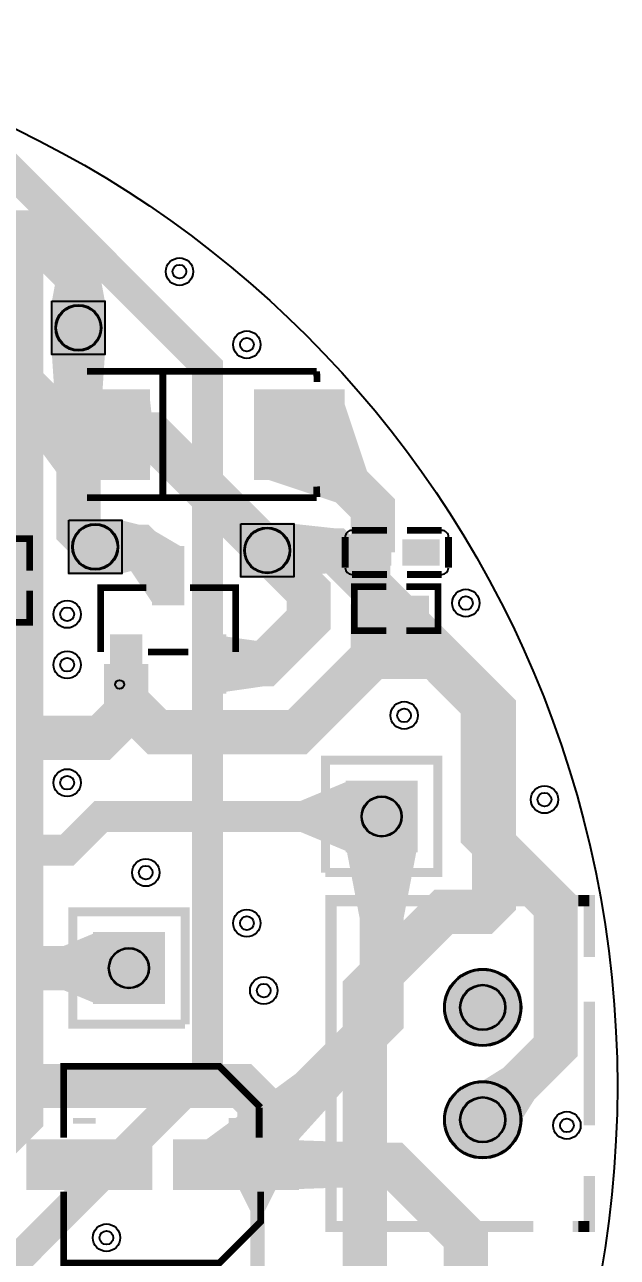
# Model space of a CAD drawing. Header units: millimetres. Extents: x -24 to 24, y -24 to 24.
# Drawn here: x 10.6 to 24, y -3.87 to 24 of the extents above; entities that cross this region are included whole.
import ezdxf

# ---------------------------------------------------------------- set-up
doc = ezdxf.new("R2010")
doc.units = ezdxf.units.MM
for name, color, linetype, true_color in [('BoardOutLine', 7, 'Continuous', 0xff00ff), ('BottomLayer', 7, 'Continuous', 0x0000ff), ('BottomSolderMaskLayer', 7, 'Continuous', 0xaa00ff), ('Document', 7, 'Continuous', 0xffffff), ('Hole', 7, 'Continuous', 0x222222), ('Multi-Layer', 7, 'Continuous', 0xc0c0c0), ('TopLayer', 7, 'Continuous', 0xff0000), ('TopPasteMaskLayer', 7, 'Continuous', 0x808080), ('TopSilkLayer', 7, 'Continuous', 0xffcc00), ('TopSolderMaskLayer', 7, 'Continuous', 0x800080)]:
    doc.layers.add(name, color=color, linetype=linetype, true_color=true_color)

msp = doc.modelspace()

# ---------------------------------------------------------------- hatches: boundary and pattern name
at = {"layer": 'BottomLayer'}
for points in [[(12.410492760985562, 16.54556515113029), (11.211554483109012, 16.54556515113029), (11.311023622047287, 15.04556515113029), (12.311023622047287, 15.04556515113029)], [(16.682054864109887, 12.711993903987832), (16.682054864109887, 11.512001524002926), (17.606029972060014, 11.612029464058878), (17.606029972060014, 12.612029464058992)]]:
    msp.add_hatch(color=256, dxfattribs=at).paths.add_polyline_path(points)
at = {"layer": 'BottomSolderMaskLayer'}
for points in [[(11.185623571247106, 17.770434340868633), (12.43642367284724, 17.770434340868633), (12.43642367284724, 16.5196342392685), (11.185623571247106, 16.5196342392685)], [(11.566624333248683, 12.817424434848817), (12.817424434848817, 12.817424434848817), (12.817424434848817, 11.566624333248683), (11.566624333248683, 11.566624333248683)], [(15.45664211328426, 12.737414274828552), (16.707442214884395, 12.737414274828552), (16.707442214884395, 11.486614173228304), (15.45664211328426, 11.486614173228304)], [(19.48183896367823, 5.2832105664211895), (17.856235712471516, 5.2832105664211895), (17.856235712471516, 6.908813817627561), (19.48183896367823, 6.908813817627561)], [(13.766827533655032, 3.479806959613825), (13.766827533655032, 1.8542037084074536), (12.141224282448547, 1.8542037084074536), (12.141224282448547, 3.479806959613825)], [(20.07964185928366, 1.7780035560070928, 1), (21.830441960883867, 1.7780035560070928, 1)], [(20.07964185928366, -0.7620015240030398, 1), (21.830441960883867, -0.7620015240030398, 1)]]:
    msp.add_hatch(color=256, dxfattribs=at).paths.add_polyline_path(points)
at = {"layer": 'Document'}
for points in [[(16.618770637541274, 14.057023114046274), (16.618770637541274, 15.407035814071605), (16.416281432562982, 15.407035814071605), (16.416281432562982, 14.057023114046274)], [(12.287528575057195, 14.630784861569737), (12.287528575057195, 14.833274066548142), (13.097536195072507, 14.833274066548142), (13.097536195072507, 14.630784861569737)], [(16.895021590043143, 14.642037084074104), (16.895021590043143, 14.84452628905251), (16.085013970028058, 14.84452628905251), (16.085013970028058, 14.642037084074104)], [(22.098044196088495, -3.302006604013286), (17.39903479806958, -3.302006604013286), (17.39903479806958, 4.318008636017225), (22.098044196088495, 4.318008636017225), (22.098044196088495, 4.064008128016212), (17.653035306070706, 4.064008128016212), (17.653035306070706, -3.048006096012273), (22.098044196088495, -3.048006096012273)], [(23.495046990093897, 2.9210058420117093), (23.495046990093897, 4.318008636017225), (22.98704597409187, 4.318008636017225), (22.98704597409187, 4.064008128016212), (23.241046482092997, 4.064008128016212), (23.241046482092997, 2.9210058420117093)], [(23.495046990093897, -0.8890017780036032), (23.241046482092997, -0.8890017780036032), (23.241046482092997, 1.9050038100075426), (23.495046990093897, 1.9050038100075426)], [(15.533985267970593, -2.207975615951227), (15.533985267970593, -1.3479806959613825), (15.404978409956811, -1.3479806959613825), (15.404978409956811, -2.207975615951227)], [(11.685471170942492, -1.84246888493783), (11.685471170942492, -1.7134874269748934), (12.201473202946545, -1.7134874269748934), (12.201473202946545, -1.84246888493783)], [(15.727482854965729, -1.84246888493783), (15.727482854965729, -1.7134874269748934), (15.211480822961676, -1.7134874269748934), (15.211480822961676, -1.84246888493783)], [(23.495046990093897, -2.032004064008106), (23.495046990093897, -3.302006604013286), (22.98704597409187, -3.302006604013286), (22.98704597409187, -3.048006096012273), (23.241046482092997, -3.048006096012273), (23.241046482092997, -2.032004064008106)]]:
    msp.add_hatch(color=256, dxfattribs=at).paths.add_polyline_path(points)
at = {"layer": 'Multi-Layer'}
for points in [[(19.456438912877957, 5.308610617221234), (17.88163576327156, 5.308610617221234), (17.88163576327156, 6.883413766827516), (19.456438912877957, 6.883413766827516)], [(13.741427482854988, 3.4544069088137803), (13.741427482854988, 1.8796037592074981), (12.16662433324882, 1.8796037592074981), (12.16662433324882, 3.4544069088137803)], [(20.105041910083763, 1.7780035560070928, 1), (21.805041910083766, 1.7780035560070928, 1)], [(20.105041910083763, -0.7620015240030398, 1), (21.805041910083766, -0.7620015240030398, 1)]]:
    msp.add_hatch(color=256, dxfattribs=at).paths.add_polyline_path(points)
at = {"layer": 'TopLayer'}
for points in [[(11.211554483109012, 17.74450342900684), (12.410492760985562, 17.74450342900684), (12.311023622047287, 18.288036576073182), (11.311023622047287, 18.288036576073182)], [(11.404597409194821, 13.761455422910785), (11.404597409194821, 15.73277622555247), (9.904597409194821, 17.21856235712471), (9.904597409194821, 15.804348488696974)], [(13.405029210058501, 13.732029464058883), (11.405029210058501, 13.732029464058883), (11.405029210058501, 15.732029464058883), (13.405029210058501, 15.732029464058883)], [(13.406154432308767, 15.73277622555247), (13.406154432308767, 13.731282702565295), (13.462026924053816, 14.232029464058883), (13.462026924053816, 15.232029464058883)], [(17.805029210058365, 13.732029464058883), (15.805029210058365, 13.732029464058883), (15.805029210058365, 15.732029464058883), (17.805029210058365, 15.732029464058883)], [(17.805461010922045, 15.49951485902966), (16.03815849631701, 13.731282702565295), (17.628869697739447, 13.200952501905022), (18.33579121158232, 13.908244856489773)], [(12.792049784099618, 12.792049784099504), (12.792049784099618, 11.591998983997996), (13.192026924053835, 11.69202438404875), (13.192026924053835, 12.69202438404875)], [(13.492537465074975, 10.914394208788394), (14.193517907035812, 12.164056388112726), (13.545580391160911, 12.545577851155713), (12.937922275844585, 11.739022098044188)], [(18.86294132588273, 12.335026670053367), (18.86294132588273, 11.79502159004312), (18.072847345694754, 11.79502159004312), (18.072847345694754, 12.335026670053367)], [(19.16296672593353, 12.335026670053367), (19.16296672593353, 11.79502159004312), (19.953060706121278, 11.79502159004312), (19.953060706121278, 12.335026670053367)], [(14.193014986029993, 12.166014732029339), (14.193014986029993, 10.916027432054875), (13.493014986029948, 10.916027432054875), (13.493014986029948, 12.166014732029339)], [(18.848209296418645, 11.0650241300483), (18.848209296418645, 10.525019050038054), (18.28257556515109, 10.525019050038054), (18.28257556515109, 11.0650241300483)], [(19.148234696469444, 11.0650241300483), (19.148234696469444, 10.525019050038054), (19.713868427736998, 10.525019050038054), (19.713868427736998, 11.0650241300483)], [(13.243078486156946, 10.166014732029453), (13.243078486156946, 8.916027432054875), (12.543053086106283, 8.916027432054875), (12.543053086106283, 10.166014732029453)], [(15.142976885953885, 10.166014732029453), (15.142976885953885, 8.916027432054875), (14.44297688595384, 8.916027432054875), (14.44297688595384, 10.166014732029453)], [(15.143540767081504, 10.164361188722296), (15.143540767081504, 8.914635509270965), (16.01803149606303, 9.041018542037023), (16.01803149606303, 10.041018542037023)], [(17.881610363220716, 5.308585217170389), (17.881610363220716, 6.883439166878361), (16.83161036322076, 6.446012192024341), (16.83161036322076, 5.7460121920242955)], [(19.456464312928574, 5.308585217170389), (17.881610363220716, 5.308585217170389), (18.16903733807476, 3.808585217170389), (19.16903733807476, 3.808585217170389)], [(12.166598933197747, 1.8795783591566533), (12.166598933197747, 3.454432308864625), (11.11659893319802, 3.017005334010605), (11.11659893319802, 2.3170053340106733)], [(20.901813563627, 0.08632969265931933), (21.803373126746465, -0.8152298704596888), (22.12687579375165, -0.29727457454907835), (21.419768859537726, 0.4098323596647333)], [(14.677866395732735, -1.2268427736855756), (16.776746253492547, -1.2268427736855756), (18.13497332994666, 0.2731572263144244), (16.720759461519037, 0.2731572263144244)], [(13.45549911099829, -2.3280162560324698), (10.655499110998107, -2.3280162560324698), (10.655499110998107, -1.2280162560325607), (13.45549911099829, -1.2280162560325607)], [(16.776555753111552, -2.3280162560324698), (13.976555753111597, -2.3280162560324698), (13.976555753111597, -1.2280162560325607), (16.776555753111552, -1.2280162560325607)], [(16.776746253492547, -1.2268427736855756), (16.776746253492547, -2.32916433832861), (18.276746253492547, -2.278003556007093), (18.276746253492547, -1.2780035560072065)], [(16.275562611125224, -2.3279857759715696), (15.450563881127664, -2.3279857759715696), (15.69806451612908, -2.8229870459740596), (16.028064516129007, -2.8229870459740596)]]:
    msp.add_hatch(color=256, dxfattribs=at).paths.add_polyline_path(points)
at = {"layer": 'TopPasteMaskLayer'}
for points in [[(13.405029210058501, 13.732029464058883), (11.405029210058501, 13.732029464058883), (11.405029210058501, 15.732029464058883), (13.405029210058501, 15.732029464058883)], [(17.805029210058365, 13.732029464058883), (15.805029210058365, 13.732029464058883), (15.805029210058365, 15.732029464058883), (17.805029210058365, 15.732029464058883)], [(18.232969265938436, 11.840005080010087), (18.232969265938436, 12.290017780035555), (18.282981965963927, 12.3400050800102), (18.76296672593344, 12.3400050800102), (18.832969265938573, 12.290017780035555), (18.832969265938573, 11.840005080010087), (18.76296672593344, 11.790017780035555), (18.282981965963927, 11.790017780035555)], [(19.19298958597915, 11.840005080010087), (19.19298958597915, 12.290017780035555), (19.26296672593344, 12.3400050800102), (19.742976885953794, 12.3400050800102), (19.792989585979285, 12.290017780035555), (19.792989585979285, 11.840005080010087), (19.742976885953794, 11.790017780035555), (19.26296672593344, 11.790017780035555)], [(14.193014986029993, 12.166014732029339), (14.193014986029993, 10.916027432054875), (13.493014986029948, 10.916027432054875), (13.493014986029948, 12.166014732029339)], [(18.86322072644157, 11.025019050038054), (18.86322072644157, 10.5650241300483), (18.82321564643121, 10.525019050038054), (18.322580645161224, 10.525019050038054), (18.28257556515109, 10.5650241300483), (18.28257556515109, 11.025019050038054), (18.322580645161224, 11.0650241300483), (18.82321564643121, 11.0650241300483)], [(19.13322326644652, 11.025019050038054), (19.13322326644652, 10.5650241300483), (19.173228346456654, 10.525019050038054), (19.673863347726638, 10.525019050038054), (19.713868427736998, 10.5650241300483), (19.713868427736998, 11.025019050038054), (19.673863347726638, 11.0650241300483), (19.173228346456654, 11.0650241300483)], [(13.243078486156946, 10.166014732029453), (13.243078486156946, 8.916027432054875), (12.543053086106283, 8.916027432054875), (12.543053086106283, 10.166014732029453)], [(15.142976885953885, 10.166014732029453), (15.142976885953885, 8.916027432054875), (14.44297688595384, 8.916027432054875), (14.44297688595384, 10.166014732029453)], [(13.45549911099829, -2.3280162560324698), (10.655499110998107, -2.3280162560324698), (10.655499110998107, -1.2280162560325607), (13.45549911099829, -1.2280162560325607)], [(16.776555753111552, -2.3280162560324698), (13.976555753111597, -2.3280162560324698), (13.976555753111597, -1.2280162560325607), (16.776555753111552, -1.2280162560325607)]]:
    msp.add_hatch(color=256, dxfattribs=at).paths.add_polyline_path(points)
at = {"layer": 'TopSilkLayer'}
for points in [[(12.085013970028058, 16.234442468884936), (12.0836931673864, 15.827838455676783), (11.62415544831083, 15.83235966471932), (11.62781305562612, 16.234442468884936)], [(12.093243586487233, 13.63606807213614), (12.091922783845575, 13.229464058928102), (11.632385064770006, 13.23398526797041), (11.636042672085296, 13.63606807213614)], [(15.533985267970593, -1.2189738379477149), (15.533985267970593, -0.3589789179578702), (15.404978409956811, -0.3589789179578702), (15.404978409956811, -1.2189738379477149)], [(11.685471170942492, -0.8534671069342039), (11.685471170942492, -0.7244856489713811), (12.201473202946545, -0.7244856489713811), (12.201473202946545, -0.8534671069342039)], [(15.727482854965729, -0.8534671069342039), (15.727482854965729, -0.7244856489713811), (15.211480822961676, -0.7244856489713811), (15.211480822961676, -0.8534671069342039)]]:
    msp.add_hatch(color=256, dxfattribs=at).paths.add_polyline_path(points)
at = {"layer": 'TopSolderMaskLayer'}
for points in [[(11.185623571247106, 17.770434340868633), (12.43642367284724, 17.770434340868633), (12.43642367284724, 16.5196342392685), (11.185623571247106, 16.5196342392685)], [(13.430426680208257, 13.706629413258838), (11.379626578608168, 13.706629413258838), (11.379626578608168, 15.757429514858927), (13.430426680208257, 15.757429514858927)], [(17.830431841508698, 13.706629413258838), (15.77963173990861, 13.706629413258838), (15.77963173990861, 15.757429514858927), (17.830431841508698, 15.757429514858927)], [(11.566624333248683, 12.817424434848817), (12.817424434848817, 12.817424434848817), (12.817424434848817, 11.566624333248683), (11.566624333248683, 11.566624333248683)], [(15.45664211328426, 12.737414274828552), (16.707442214884395, 12.737414274828552), (16.707442214884395, 11.486614173228304), (15.45664211328426, 11.486614173228304)], [(18.88834300981148, 12.360426720853411), (18.88834300981148, 11.769621539243076), (18.047448928023414, 11.769621539243076), (18.047448928023414, 12.360426720853411)], [(19.137565042004553, 12.360426720853411), (19.137565042004553, 11.769621539243076), (19.978459123792845, 11.769621539243076), (19.978459123792845, 12.360426720853411)], [(14.207238353838193, 12.211371504770568), (14.207238353838193, 10.870670659313646), (13.478790585972092, 10.870670659313646), (13.478790585972092, 12.211371504770568)], [(18.87360706611844, 11.090424180848345), (18.87360706611844, 10.49961899923801), (18.257175514351047, 10.49961899923801), (18.257175514351047, 11.090424180848345)], [(19.122836926769423, 11.090424180848345), (19.122836926769423, 10.49961899923801), (19.73926847853727, 10.49961899923801), (19.73926847853727, 11.090424180848345)], [(13.25730288621503, 10.211371504770568), (13.25730288621503, 8.87067065931376), (12.5288286860482, 8.87067065931376), (12.5288286860482, 10.211371504770568)], [(15.157200253762085, 10.211371504770568), (15.157200253762085, 8.87067065931376), (14.428752485895757, 8.87067065931376), (14.428752485895757, 10.211371504770568)], [(19.48183896367823, 5.2832105664211895), (17.856235712471516, 5.2832105664211895), (17.856235712471516, 6.908813817627561), (19.48183896367823, 6.908813817627561)], [(13.766827533655032, 3.479806959613825), (13.766827533655032, 1.8542037084074536), (12.141224282448547, 1.8542037084074536), (12.141224282448547, 3.479806959613825)], [(20.07964185928366, 1.7780035560070928, 1), (21.830441960883867, 1.7780035560070928, 1)], [(20.07964185928366, -0.7620015240030398, 1), (21.830441960883867, -0.7620015240030398, 1)], [(13.48090146595041, -2.353416893344047), (10.63010136435014, -2.353416893344047), (10.63010136435014, -1.2026167917439352), (13.48090146595041, -1.2026167917439352)], [(16.80195349975952, -2.353416893344047), (13.951153398159477, -2.353416893344047), (13.951153398159477, -1.2026167917439352), (16.80195349975952, -1.2026167917439352)]]:
    msp.add_hatch(color=256, dxfattribs=at).paths.add_polyline_path(points)

# ---------------------------------------------------------------- linework, layer by layer
at = {"layer": 'BoardOutLine'}
msp.add_circle((0, 0), 24.000000000000004, dxfattribs=at)
at = {"layer": 'BottomLayer'}
for points, const_width in [([(-1.397002794005516, 17.52603505207003), (-1.397002794005516, 20.066040132080275), (0, 21.46304292608579), (9.525019050038054, 21.46304292608579), (14.732029464058996, 16.256032512064962), (14.732029464058996, 0.38100076200146304), (8.382016764033551, -5.969011938023868), (1.5240030480060796, -5.969011938023868), (0.38100076200157673, -4.826009652019366), (0.38100076200157673, -1.2700025400050663)], 0.7000000000000001), ([(1.3970027940056298, -3.302006604013286), (1.3970027940056298, -3.9370078740157624), (1.9050038100076563, -4.445008890017789), (6.9850139700279215, -4.445008890017789), (10.668021336042784, -0.7620015240030398), (10.668021336042784, 18.542037084074195), (9.017018034036028, 20.193040386080725), (0.8890017780036032, 20.193040386080725), (-0.38100076200146304, 18.92303784607566), (-0.38100076200146304, 17.52603505207003)], 0.7000000000000001), ([(12.192024384048864, 12.19202438404875), (11.811023622047287, 12.573025146050213), (11.811023622047287, 17.145034290068565)], 1), ([(17.018034036068002, -11.049022098044247), (18.288036576073182, -9.779019558039181), (18.288036576073182, 2.159004318008556), (20.06604013208039, 3.9370078740157624), (20.955041910083764, 3.9370078740157624), (21.20904241808489, 4.191008382016776), (21.20904241808489, 8.509017018034001), (17.604775209550326, 12.113284226568453), (16.080772161544246, 12.113284226568453)], 1)]:
    msp.add_lwpolyline(points, dxfattribs=dict(at, const_width=const_width))
at = {"layer": 'BottomSolderMaskLayer'}
for centre, radius in [((11.810998221996442, 17.145034290068565), 0.5211667090000847), ((12.191998983998019, 12.19202438404875), 0.5211667090000847), ((16.082016764033597, 12.112014224028371), 0.5211667090000847), ((18.66903733807476, 6.096012192024318), 0.45883962735667416), ((12.95402590805179, 2.667005334010696), 0.45883962735667416), ((20.955041910083764, 1.7780035560070928), 0.8754000508001016), ((20.955041910083764, 1.7780035560070928), 0.5149412063530009), ((20.955041910083764, -0.7620015240030398), 0.8754000508001016), ((20.955041910083764, -0.7620015240030398), 0.5149412063530009)]:
    msp.add_circle(centre, radius, dxfattribs=at)
at = {"layer": 'Document'}
msp.add_circle((12.74295148590295, 9.08102616205224), 0.10007620015240032, dxfattribs=at)
at = {"layer": 'Hole'}
for centre in [(14.097028194056293, 18.415036830073632), (15.6210312420626, 16.76403352806699), (20.574041148082415, 10.922021844043684), (11.55702311404616, 10.66802133604267), (11.55702311404616, 9.525019050038054), (19.177038354076785, 8.382016764033551), (11.55702311404616, 6.858013716027358), (22.352044704089394, 6.477012954025895), (13.335026670053367, 4.826009652019252), (15.6210312420626, 3.683007366014749), (16.00203200406395, 2.159004318008556), (22.86004572009142, -0.8890017780036032), (12.446024892049763, -3.429006858013736)]:
    msp.add_circle(centre, 0.15499110998222, dxfattribs=at)
at = {"layer": 'Multi-Layer'}
for points in [[(11.21102362204715, 17.74503429006859), (12.411023622047196, 17.74503429006859), (12.411023622047196, 16.545034290068543), (11.21102362204715, 16.545034290068543)], [(11.592024384048727, 12.792024384048773), (12.792024384048773, 12.792024384048773), (12.792024384048773, 11.592024384048727), (11.592024384048727, 11.592024384048727)], [(15.482042164084305, 12.712014224028394), (16.68204216408435, 12.712014224028394), (16.68204216408435, 11.512014224028349), (15.482042164084305, 11.512014224028349)]]:
    msp.add_lwpolyline(points, close=True, dxfattribs=at)
for centre, radius in [((14.097028194056293, 18.415036830073632), 0.31000762001524007), ((11.810998221996442, 17.145034290068565), 0.5), ((15.6210312420626, 16.76403352806699), 0.31000762001524007), ((12.191998983998019, 12.19202438404875), 0.5), ((16.082016764033597, 12.112014224028371), 0.5), ((20.574041148082415, 10.922021844043684), 0.31000762001524007), ((11.55702311404616, 10.66802133604267), 0.31000762001524007), ((11.55702311404616, 9.525019050038054), 0.31000762001524007), ((19.177038354076785, 8.382016764033551), 0.31000762001524007), ((11.55702311404616, 6.858013716027358), 0.31000762001524007), ((22.352044704089394, 6.477012954025895), 0.31000762001524007), ((18.66903733807476, 6.096012192024318), 0.4445008890017781), ((13.335026670053367, 4.826009652019252), 0.31000762001524007), ((15.6210312420626, 3.683007366014749), 0.31000762001524007), ((12.95402590805179, 2.667005334010696), 0.4445008890017781), ((20.955041910083764, 1.7780035560070928), 0.8500000000000001), ((16.00203200406395, 2.159004318008556), 0.31000762001524007), ((20.955041910083764, 1.7780035560070928), 0.5), ((20.955041910083764, -0.7620015240030398), 0.8500000000000001), ((20.955041910083764, -0.7620015240030398), 0.5), ((22.86004572009142, -0.8890017780036032), 0.31000762001524007), ((12.446024892049763, -3.429006858013736), 0.31000762001524007)]:
    msp.add_circle(centre, radius, dxfattribs=at)
at = {"layer": 'TopLayer'}
for points, const_width in [([(3.6245872491745104, 19.438658877317835), (3.7592075184149962, 19.304038608077235), (10.795021590043234, 19.304038608077235), (11.811023622047287, 18.288036576073182), (11.811023622047287, 17.145034290068565)], 1), ([(3.721107442214816, 15.8750317500635), (3.6830073660146354, 15.91313182626368), (3.6830073660146354, 16.76403352806699), (4.318008636017339, 17.39903479806958), (9.017018034036028, 17.39903479806958), (11.684023368046837, 14.732029464058883), (12.405384810769647, 14.732029464058883)], 1), ([(16.08204216408444, 12.112014224028371), (13.462026924053816, 14.732029464058883), (12.405384810769647, 14.732029464058883)], 1), ([(16.80467360934722, 14.732029464058883), (18.468376936753884, 13.068326136652217), (18.468376936753884, 12.065024130048187)], 1), ([(13.843027686055393, 11.541783083566202), (13.192786385572845, 12.19202438404875), (12.192024384048864, 12.19202438404875)], 1), ([(14.792989585979058, 9.540259080518126), (16.01727203454402, 9.540259080518126), (17.018034036068002, 10.541021082042107), (17.018034036068002, 11.176022352044697), (16.08204216408444, 12.112014224028371)], 1), ([(18.564897129794417, 10.79502159004312), (18.468376936753884, 10.89154178308354), (18.468376936753884, 12.065024130048187)], 0.8), ([(12.893065786131729, 9.540259080518126), (12.893065786131729, 8.69697739395474), (13.589027178054266, 8.001016002031974), (16.764033528067102, 8.001016002031974), (18.468376936753884, 9.705359410718756), (18.468376936753884, 10.89154178308354)], 1), ([(7.531115062230128, 7.874015748031525), (12.319024638049314, 7.874015748031525), (12.893065786131729, 8.448056896113826), (12.893065786131729, 9.540259080518126)], 1), ([(20.955041910083764, -0.7620015240030398), (22.60604521209052, 0.8890017780034896), (22.60604521209052, 4.064008128016212), (20.955041910083764, 5.715011430022855), (20.955041910083764, 8.636017272034564), (19.88569977139946, 9.705359410718756), (18.468376936753884, 9.705359410718756)], 1), ([(18.66903733807476, 6.096012192024318), (12.319024638049314, 6.096012192024318), (11.55702311404616, 5.334010668021278), (5.969011938023868, 5.334010668021278), (4.826009652019366, 6.477012954025895), (1.7780035560070928, 6.477012954025895), (0.63500127000259, 5.334010668021278), (-7.874015748031525, 5.334010668021278)], 0.7000000000000001), ([(15.377190754381445, -1.7780035560070928), (18.66903733807476, 1.5138430276859935), (18.66903733807476, 6.096012192024318)], 1), ([(7.620015240030398, 1.397002794005516), (8.890017780035578, 2.667005334010696), (12.95402590805179, 2.667005334010696)], 1), ([(2.667005334010696, -7.028194056388202), (2.667005334010696, -4.953009906019815), (3.429006858013736, -4.191008382016776), (8.001016002031974, -4.191008382016776), (9.017018034036028, -3.1750063500127226), (9.017018034036028, -1.5240030480060796), (10.541021082042107, 0), (15.511811023622158, 0), (16.334772669545373, -0.8204216408432785)], 1), ([(11.412242824485702, -13.46202692405393), (12.809245618491104, -14.859029718059446), (16.637033274066653, -14.859029718059446), (20.574041148082415, -10.922021844043684), (20.574041148082415, -3.429006858013736), (18.92303784607566, -1.7780035560070928), (15.377190754381445, -1.7780035560070928)], 1), ([(15.862331724663363, -6.162052324104707), (15.862331724663363, -1.8923037846075204), (15.74803149606305, -1.7780035560070928), (15.377190754381445, -1.7780035560070928)], 0.33)]:
    msp.add_lwpolyline(points, dxfattribs=dict(at, const_width=const_width))
at = {"layer": 'TopSilkLayer'}
for points, const_width in [([(12.008839217678542, 16.158242316484575), (17.201219202438324, 16.158242316484575)], 0.15240030480060962), ([(13.721107442214816, 16.158242316484575), (13.721107442214816, 13.305816611633304)], 0.15240030480060962), ([(17.201219202438324, 16.158242316484575), (17.20789941579892, 15.919024638049336)], 0.15240030480060962), ([(12.008839217678542, 13.305816611633304), (17.201219202438324, 13.305816611633304)], 0.15240030480060962), ([(17.198323596647242, 13.556413512827021), (17.20500381000761, 13.317195834391669)], 0.15240030480060962), ([(18.78674117348237, 12.563627127254335), (17.996647193294393, 12.563627127254335)], 0.15240030480060962), ([(19.239166878333663, 12.563627127254335), (20.02926085852164, 12.563627127254335)], 0.15240030480060962), ([(10.710439420878856, 11.65623571247147), (10.710439420878856, 12.374269748539518), (9.713233426466786, 12.374269748539518), (9.713233426466786, 11.65623571247147)], 0.15240030480060962), ([(17.8442468884939, 12.411226822453614), (17.8442468884939, 11.718821437642873)], 0.15240030480060962), ([(20.18166116332236, 12.411226822453614), (20.18166116332236, 11.718821437642873)], 0.15240030480060962), ([(17.996647193294393, 11.566421132842152), (18.78674117348237, 11.566421132842152)], 0.15240030480060962), ([(20.02926085852164, 11.566421132842152), (19.239166878333663, 11.566421132842152)], 0.15240030480060962), ([(10.710439420878856, 11.20381000761995), (10.710439420878856, 10.485775971551902), (9.713233426466786, 10.485775971551902), (9.713233426466786, 11.20381000761995)], 0.15240030480060962), ([(12.316814833629678, 9.814808229616347), (12.316814833629678, 11.267233934467868), (13.348437896875794, 11.267233934467868)], 0.15240030480060962), ([(15.369240538481108, 9.814808229616347), (15.369240538481108, 11.267233934467868), (14.337617475234993, 11.267233934467868)], 0.15240030480060962), ([(18.772009144018284, 11.293624587249155), (18.053975107950237, 11.293624587249155), (18.053975107950237, 10.296418592837085), (18.772009144018284, 10.296418592837085)], 0.15240030480060962), ([(19.224434848869805, 11.293624587249155), (19.942468884937853, 11.293624587249155), (19.942468884937853, 10.296418592837085), (19.224434848869805, 10.296418592837085)], 0.15240030480060962), ([(14.298425196850303, 9.814808229616347), (13.387630175260483, 9.814808229616347)], 0.15240030480060962), ([(17.39903479806958, 4.826009652019252), (17.39903479806958, 7.3660147320293845), (19.93903987807971, 7.3660147320293845), (19.93903987807971, 4.826009652019252), (18.034036068072055, 4.826009652019252)], 0.20320040640081283), ([(17.39903479806958, 4.826009652019252), (18.034036068072055, 4.826009652019252)], 0.20299974599949203), ([(17.52603505207003, -3.1750063500127226), (17.52603505207003, 4.191008382016776), (21.971043942087817, 4.191008382016776)], 0.25400050800101603), ([(23.368046736093447, 4.191008382016776), (23.114046228092548, 4.191008382016776)], 0.25400050800101603), ([(23.368046736093447, 4.191008382016776), (23.368046736093447, 3.048006096012159)], 0.25400050800101603), ([(14.22402844805697, 1.397002794005516), (11.684023368046837, 1.397002794005516), (11.684023368046837, 3.9370078740157624), (14.22402844805697, 3.9370078740157624), (14.22402844805697, 2.032004064008106)], 0.20320040640081283), ([(14.22402844805697, 1.397002794005516), (14.22402844805697, 2.032004064008106)], 0.20299974599949203), ([(23.368046736093447, -0.7620015240030398), (23.368046736093447, 1.7780035560070928)], 0.25400050800101603), ([(11.480289560579195, -1.1705359410718756), (11.480289560579195, 0.448209296418554), (14.996494792989552, 0.448209296418554), (15.932689865379643, -0.48796037592080665)], 0.15240030480060962), ([(15.899339598679262, -0.48796037592080665), (15.899339598679262, -1.1705359410718756)], 0.15240030480060962), ([(23.368046736093447, -3.1750063500127226), (23.368046736093447, -2.1590043180086695)], 0.25400050800101603), ([(11.480289560579195, -2.385420370840734), (11.480289560579195, -4.004165608331277), (14.996469392938707, -4.004165608331277), (15.932664465329026, -3.067919735839496), (15.932664465329026, -2.385420370840734)], 0.15240030480060962), ([(21.971043942087817, -3.1750063500127226), (17.52603505207003, -3.1750063500127226)], 0.25400050800101603), ([(23.368046736093447, -3.1750063500127226), (23.114046228092548, -3.1750063500127226)], 0.25400050800101603)]:
    msp.add_lwpolyline(points, dxfattribs=dict(at, const_width=const_width))
for centre, start, end in [((17.99664719329462, 12.411226822453727), 90, 180.00000000003476), ((20.02926085852164, 12.411226822453727), 359.99999999996527, 90), ((17.99664719329462, 11.71882143764276), 180, 270), ((20.02926085852164, 11.71882143764276), 270, 0)]:
    msp.add_arc(centre, 0.15240030480060962, start, end, dxfattribs=at)
at = {"layer": 'TopSolderMaskLayer'}
for centre, radius in [((11.810998221996442, 17.145034290068565), 0.5211667090000847), ((12.191998983998019, 12.19202438404875), 0.5211667090000847), ((16.082016764033597, 12.112014224028371), 0.5211667090000847), ((18.66903733807476, 6.096012192024318), 0.45883962735667416), ((12.95402590805179, 2.667005334010696), 0.45883962735667416), ((20.955041910083764, 1.7780035560070928), 0.8754000508001016), ((20.955041910083764, 1.7780035560070928), 0.5149412063530009), ((20.955041910083764, -0.7620015240030398), 0.8754000508001016), ((20.955041910083764, -0.7620015240030398), 0.5149412063530009)]:
    msp.add_circle(centre, radius, dxfattribs=at)

doc.saveas('drawing.dxf')
